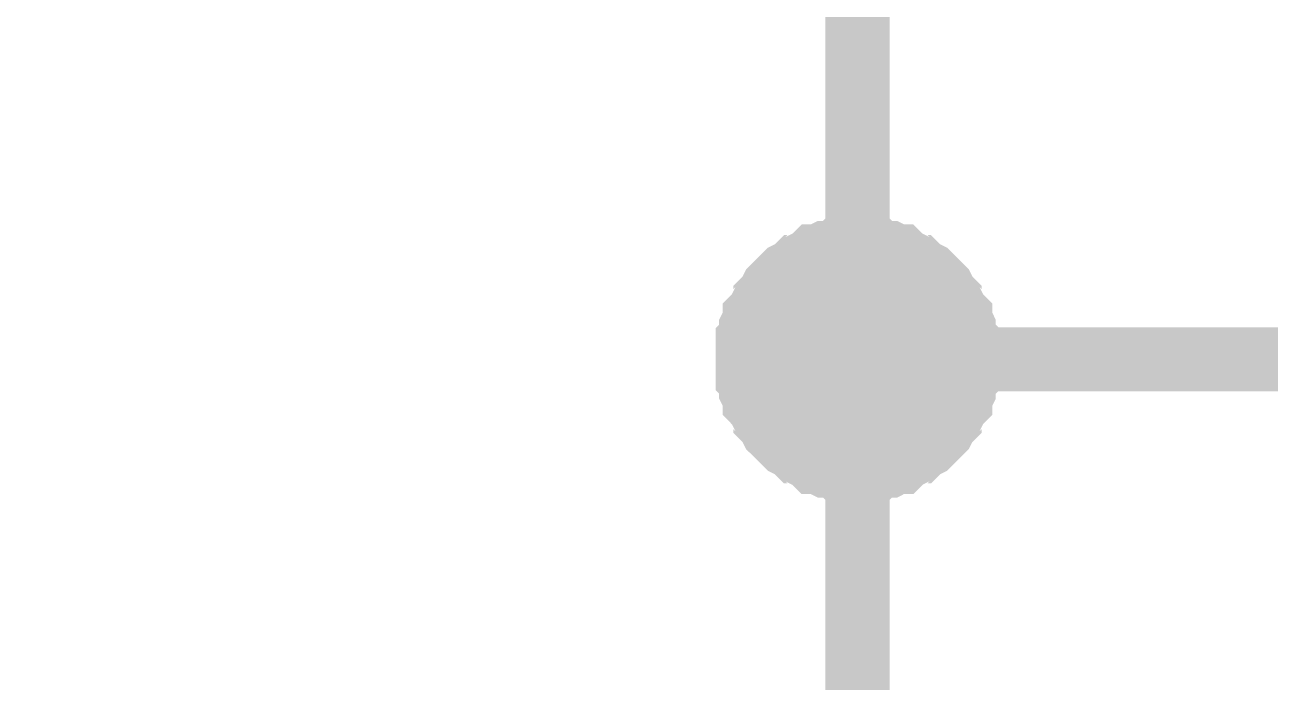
# Model space of a CAD drawing. Header units: millimetres. Extents: x -2024 to 917, y -725 to 13.
# Drawn here: x -1679.17 to -1673.36, y -380.68 to -377.61 of the extents above; entities that cross this region are included whole.
import ezdxf

# ---------------------------------------------------------------- set-up
doc = ezdxf.new("R2010")
doc.units = ezdxf.units.MM

msp = doc.modelspace()

# ---------------------------------------------------------------- linework, layer by layer
at = {"color": 7}
for points, const_width in [([(-1679.0237, -371.6702), (-1675.2831, -371.6702), (-1675.2831, -375.4125), (-1675.2831, -379.1714), (-1675.2831, -382.9137), (-1675.2831, -386.6726)], 0.2997), ([(-1675.7962, -379.1714), (-1675.7962, -379.1383), (-1675.7962, -379.1217), (-1675.7962, -379.0886), (-1675.7797, -379.072), (-1675.7797, -379.0389), (-1675.7797, -379.0224), (-1675.7631, -378.9892), (-1675.7631, -378.9727), (-1675.7466, -378.9561), (-1675.73, -378.923), (-1675.7135, -378.9065), (-1675.7135, -378.8899), (-1675.6969, -378.8733), (-1675.6804, -378.8402), (-1675.6638, -378.8237), (-1675.6472, -378.8071), (-1675.6307, -378.7905), (-1675.6141, -378.774), (-1675.581, -378.7574), (-1675.5645, -378.7409), (-1675.5479, -378.7409), (-1675.5314, -378.7243), (-1675.4983, -378.7077), (-1675.4817, -378.6912), (-1675.4652, -378.6912), (-1675.4321, -378.6746), (-1675.4155, -378.6746), (-1675.3824, -378.6746), (-1675.3659, -378.6581), (-1675.3328, -378.6581), (-1675.3162, -378.6581), (-1675.2831, -378.6581)], 0.2997), ([(-1675.7962, -379.1714), (-1675.7962, -379.1383), (-1675.7962, -379.1217), (-1675.7962, -379.0886), (-1675.7797, -379.072), (-1675.7797, -379.0389), (-1675.7797, -379.0224), (-1675.7631, -378.9892), (-1675.7631, -378.9727), (-1675.7466, -378.9561), (-1675.73, -378.923), (-1675.7135, -378.9065), (-1675.7135, -378.8899), (-1675.6969, -378.8733), (-1675.6804, -378.8402), (-1675.6638, -378.8237), (-1675.6472, -378.8071), (-1675.6307, -378.7905), (-1675.6141, -378.774), (-1675.581, -378.7574), (-1675.5645, -378.7409), (-1675.5479, -378.7409), (-1675.5314, -378.7243), (-1675.4983, -378.7077), (-1675.4817, -378.6912), (-1675.4652, -378.6912), (-1675.4321, -378.6746), (-1675.4155, -378.6746), (-1675.3824, -378.6746), (-1675.3659, -378.6581), (-1675.3328, -378.6581), (-1675.3162, -378.6581), (-1675.2831, -378.6581)], 0.2997), ([(-1675.7962, -379.1714), (-1675.7962, -379.1383), (-1675.7962, -379.1217), (-1675.7962, -379.0886), (-1675.7797, -379.072), (-1675.7797, -379.0389), (-1675.7797, -379.0224), (-1675.7631, -378.9892), (-1675.7631, -378.9727), (-1675.7466, -378.9561), (-1675.73, -378.923), (-1675.7135, -378.9065), (-1675.7135, -378.8899), (-1675.6969, -378.8733), (-1675.6804, -378.8402), (-1675.6638, -378.8237), (-1675.6472, -378.8071), (-1675.6307, -378.7905), (-1675.6141, -378.774), (-1675.581, -378.7574), (-1675.5645, -378.7409), (-1675.5479, -378.7409), (-1675.5314, -378.7243), (-1675.4983, -378.7077), (-1675.4817, -378.6912), (-1675.4652, -378.6912), (-1675.4321, -378.6746), (-1675.4155, -378.6746), (-1675.3824, -378.6746), (-1675.3659, -378.6581), (-1675.3328, -378.6581), (-1675.3162, -378.6581), (-1675.2831, -378.6581)], 0.2997), ([(-1675.7962, -379.1714), (-1675.7962, -379.1383), (-1675.7962, -379.1217), (-1675.7962, -379.0886), (-1675.7797, -379.072), (-1675.7797, -379.0389), (-1675.7797, -379.0224), (-1675.7631, -378.9892), (-1675.7631, -378.9727), (-1675.7466, -378.9561), (-1675.73, -378.923), (-1675.7135, -378.9065), (-1675.7135, -378.8899), (-1675.6969, -378.8733), (-1675.6804, -378.8402), (-1675.6638, -378.8237), (-1675.6472, -378.8071), (-1675.6307, -378.7905), (-1675.6141, -378.774), (-1675.581, -378.7574), (-1675.5645, -378.7409), (-1675.5479, -378.7409), (-1675.5314, -378.7243), (-1675.4983, -378.7077), (-1675.4817, -378.6912), (-1675.4652, -378.6912), (-1675.4321, -378.6746), (-1675.4155, -378.6746), (-1675.3824, -378.6746), (-1675.3659, -378.6581), (-1675.3328, -378.6581), (-1675.3162, -378.6581), (-1675.2831, -378.6581)], 0.2997), ([(-1675.7962, -379.1714), (-1675.7962, -379.1383), (-1675.7962, -379.1217), (-1675.7962, -379.0886), (-1675.7797, -379.072), (-1675.7797, -379.0389), (-1675.7797, -379.0224), (-1675.7631, -378.9892), (-1675.7631, -378.9727), (-1675.7466, -378.9561), (-1675.73, -378.923), (-1675.7135, -378.9065), (-1675.7135, -378.8899), (-1675.6969, -378.8733), (-1675.6804, -378.8402), (-1675.6638, -378.8237), (-1675.6472, -378.8071), (-1675.6307, -378.7905), (-1675.6141, -378.774), (-1675.581, -378.7574), (-1675.5645, -378.7409), (-1675.5479, -378.7409), (-1675.5314, -378.7243), (-1675.4983, -378.7077), (-1675.4817, -378.6912), (-1675.4652, -378.6912), (-1675.4321, -378.6746), (-1675.4155, -378.6746), (-1675.3824, -378.6746), (-1675.3659, -378.6581), (-1675.3328, -378.6581), (-1675.3162, -378.6581), (-1675.2831, -378.6581)], 0.2997), ([(-1675.2831, -378.6581), (-1675.2831, -378.6581)], 0.2997), ([(-1675.2831, -378.6581), (-1675.25, -378.6581), (-1675.2335, -378.6581), (-1675.2004, -378.6581), (-1675.1838, -378.6746), (-1675.1507, -378.6746), (-1675.1342, -378.6746), (-1675.1011, -378.6912), (-1675.0845, -378.6912), (-1675.068, -378.7077), (-1675.0349, -378.7243), (-1675.0183, -378.7409), (-1675.0018, -378.7409), (-1674.9852, -378.7574), (-1674.9521, -378.774), (-1674.9356, -378.7905), (-1674.919, -378.8071), (-1674.9025, -378.8237), (-1674.8859, -378.8402), (-1674.8693, -378.8733), (-1674.8528, -378.8899), (-1674.8528, -378.9065), (-1674.8362, -378.923), (-1674.8197, -378.9561), (-1674.8031, -378.9727), (-1674.8031, -378.9892), (-1674.7866, -379.0224), (-1674.7866, -379.0389), (-1674.7866, -379.072), (-1674.77, -379.0886), (-1674.77, -379.1217), (-1674.77, -379.1383), (-1674.77, -379.1714)], 0.2997), ([(-1675.2831, -378.6581), (-1675.2831, -378.6581)], 0.2997), ([(-1675.2831, -378.6581), (-1675.25, -378.6581), (-1675.2335, -378.6581), (-1675.2004, -378.6581), (-1675.1838, -378.6746), (-1675.1507, -378.6746), (-1675.1342, -378.6746), (-1675.1011, -378.6912), (-1675.0845, -378.6912), (-1675.068, -378.7077), (-1675.0349, -378.7243), (-1675.0183, -378.7409), (-1675.0018, -378.7409), (-1674.9852, -378.7574), (-1674.9521, -378.774), (-1674.9356, -378.7905), (-1674.919, -378.8071), (-1674.9025, -378.8237), (-1674.8859, -378.8402), (-1674.8693, -378.8733), (-1674.8528, -378.8899), (-1674.8528, -378.9065), (-1674.8362, -378.923), (-1674.8197, -378.9561), (-1674.8031, -378.9727), (-1674.8031, -378.9892), (-1674.7866, -379.0224), (-1674.7866, -379.0389), (-1674.7866, -379.072), (-1674.77, -379.0886), (-1674.77, -379.1217), (-1674.77, -379.1383), (-1674.77, -379.1714)], 0.2997), ([(-1675.2831, -378.6581), (-1675.2831, -378.6581)], 0.2997), ([(-1675.2831, -378.6581), (-1675.25, -378.6581), (-1675.2335, -378.6581), (-1675.2004, -378.6581), (-1675.1838, -378.6746), (-1675.1507, -378.6746), (-1675.1342, -378.6746), (-1675.1011, -378.6912), (-1675.0845, -378.6912), (-1675.068, -378.7077), (-1675.0349, -378.7243), (-1675.0183, -378.7409), (-1675.0018, -378.7409), (-1674.9852, -378.7574), (-1674.9521, -378.774), (-1674.9356, -378.7905), (-1674.919, -378.8071), (-1674.9025, -378.8237), (-1674.8859, -378.8402), (-1674.8693, -378.8733), (-1674.8528, -378.8899), (-1674.8528, -378.9065), (-1674.8362, -378.923), (-1674.8197, -378.9561), (-1674.8031, -378.9727), (-1674.8031, -378.9892), (-1674.7866, -379.0224), (-1674.7866, -379.0389), (-1674.7866, -379.072), (-1674.77, -379.0886), (-1674.77, -379.1217), (-1674.77, -379.1383), (-1674.77, -379.1714)], 0.2997), ([(-1675.2831, -378.6581), (-1675.2831, -378.6581)], 0.2997), ([(-1675.2831, -378.6581), (-1675.25, -378.6581), (-1675.2335, -378.6581), (-1675.2004, -378.6581), (-1675.1838, -378.6746), (-1675.1507, -378.6746), (-1675.1342, -378.6746), (-1675.1011, -378.6912), (-1675.0845, -378.6912), (-1675.068, -378.7077), (-1675.0349, -378.7243), (-1675.0183, -378.7409), (-1675.0018, -378.7409), (-1674.9852, -378.7574), (-1674.9521, -378.774), (-1674.9356, -378.7905), (-1674.919, -378.8071), (-1674.9025, -378.8237), (-1674.8859, -378.8402), (-1674.8693, -378.8733), (-1674.8528, -378.8899), (-1674.8528, -378.9065), (-1674.8362, -378.923), (-1674.8197, -378.9561), (-1674.8031, -378.9727), (-1674.8031, -378.9892), (-1674.7866, -379.0224), (-1674.7866, -379.0389), (-1674.7866, -379.072), (-1674.77, -379.0886), (-1674.77, -379.1217), (-1674.77, -379.1383), (-1674.77, -379.1714)], 0.2997), ([(-1675.2831, -378.6581), (-1675.2831, -378.6581)], 0.2997), ([(-1675.2831, -378.6581), (-1675.25, -378.6581), (-1675.2335, -378.6581), (-1675.2004, -378.6581), (-1675.1838, -378.6746), (-1675.1507, -378.6746), (-1675.1342, -378.6746), (-1675.1011, -378.6912), (-1675.0845, -378.6912), (-1675.068, -378.7077), (-1675.0349, -378.7243), (-1675.0183, -378.7409), (-1675.0018, -378.7409), (-1674.9852, -378.7574), (-1674.9521, -378.774), (-1674.9356, -378.7905), (-1674.919, -378.8071), (-1674.9025, -378.8237), (-1674.8859, -378.8402), (-1674.8693, -378.8733), (-1674.8528, -378.8899), (-1674.8528, -378.9065), (-1674.8362, -378.923), (-1674.8197, -378.9561), (-1674.8031, -378.9727), (-1674.8031, -378.9892), (-1674.7866, -379.0224), (-1674.7866, -379.0389), (-1674.7866, -379.072), (-1674.77, -379.0886), (-1674.77, -379.1217), (-1674.77, -379.1383), (-1674.77, -379.1714)], 0.2997), ([(-1675.7962, -379.1714), (-1675.7962, -379.1383), (-1675.7962, -379.1217), (-1675.7962, -379.0886), (-1675.7797, -379.072), (-1675.7797, -379.0389), (-1675.7797, -379.0224), (-1675.7631, -378.9892), (-1675.7631, -378.9727), (-1675.7466, -378.9561), (-1675.73, -378.923), (-1675.7135, -378.9065), (-1675.7135, -378.8899), (-1675.6969, -378.8733), (-1675.6804, -378.8402), (-1675.6638, -378.8237), (-1675.6472, -378.8071), (-1675.6307, -378.7905), (-1675.6141, -378.774), (-1675.581, -378.7574), (-1675.5645, -378.7409), (-1675.5479, -378.7409), (-1675.5314, -378.7243), (-1675.4983, -378.7077), (-1675.4817, -378.6912), (-1675.4652, -378.6912), (-1675.4321, -378.6746), (-1675.4155, -378.6746), (-1675.3824, -378.6746), (-1675.3659, -378.6581), (-1675.3328, -378.6581), (-1675.3162, -378.6581), (-1675.2831, -378.6581)], 0.0991), ([(-1675.7962, -379.1714), (-1675.7962, -379.1383), (-1675.7962, -379.1217), (-1675.7962, -379.0886), (-1675.7797, -379.072), (-1675.7797, -379.0389), (-1675.7797, -379.0224), (-1675.7631, -378.9892), (-1675.7631, -378.9727), (-1675.7466, -378.9561), (-1675.73, -378.923), (-1675.7135, -378.9065), (-1675.7135, -378.8899), (-1675.6969, -378.8733), (-1675.6804, -378.8402), (-1675.6638, -378.8237), (-1675.6472, -378.8071), (-1675.6307, -378.7905), (-1675.6141, -378.774), (-1675.581, -378.7574), (-1675.5645, -378.7409), (-1675.5479, -378.7409), (-1675.5314, -378.7243), (-1675.4983, -378.7077), (-1675.4817, -378.6912), (-1675.4652, -378.6912), (-1675.4321, -378.6746), (-1675.4155, -378.6746), (-1675.3824, -378.6746), (-1675.3659, -378.6581), (-1675.3328, -378.6581), (-1675.3162, -378.6581), (-1675.2831, -378.6581)], 0.0991), ([(-1675.7962, -379.1714), (-1675.7962, -379.1383), (-1675.7962, -379.1217), (-1675.7962, -379.0886), (-1675.7797, -379.072), (-1675.7797, -379.0389), (-1675.7797, -379.0224), (-1675.7631, -378.9892), (-1675.7631, -378.9727), (-1675.7466, -378.9561), (-1675.73, -378.923), (-1675.7135, -378.9065), (-1675.7135, -378.8899), (-1675.6969, -378.8733), (-1675.6804, -378.8402), (-1675.6638, -378.8237), (-1675.6472, -378.8071), (-1675.6307, -378.7905), (-1675.6141, -378.774), (-1675.581, -378.7574), (-1675.5645, -378.7409), (-1675.5479, -378.7409), (-1675.5314, -378.7243), (-1675.4983, -378.7077), (-1675.4817, -378.6912), (-1675.4652, -378.6912), (-1675.4321, -378.6746), (-1675.4155, -378.6746), (-1675.3824, -378.6746), (-1675.3659, -378.6581), (-1675.3328, -378.6581), (-1675.3162, -378.6581), (-1675.2831, -378.6581)], 0.0991), ([(-1675.7962, -379.1714), (-1675.7962, -379.1383), (-1675.7962, -379.1217), (-1675.7962, -379.0886), (-1675.7797, -379.072), (-1675.7797, -379.0389), (-1675.7797, -379.0224), (-1675.7631, -378.9892), (-1675.7631, -378.9727), (-1675.7466, -378.9561), (-1675.73, -378.923), (-1675.7135, -378.9065), (-1675.7135, -378.8899), (-1675.6969, -378.8733), (-1675.6804, -378.8402), (-1675.6638, -378.8237), (-1675.6472, -378.8071), (-1675.6307, -378.7905), (-1675.6141, -378.774), (-1675.581, -378.7574), (-1675.5645, -378.7409), (-1675.5479, -378.7409), (-1675.5314, -378.7243), (-1675.4983, -378.7077), (-1675.4817, -378.6912), (-1675.4652, -378.6912), (-1675.4321, -378.6746), (-1675.4155, -378.6746), (-1675.3824, -378.6746), (-1675.3659, -378.6581), (-1675.3328, -378.6581), (-1675.3162, -378.6581), (-1675.2831, -378.6581)], 0.0991), ([(-1675.7962, -379.1714), (-1675.7962, -379.1383), (-1675.7962, -379.1217), (-1675.7962, -379.0886), (-1675.7797, -379.072), (-1675.7797, -379.0389), (-1675.7797, -379.0224), (-1675.7631, -378.9892), (-1675.7631, -378.9727), (-1675.7466, -378.9561), (-1675.73, -378.923), (-1675.7135, -378.9065), (-1675.7135, -378.8899), (-1675.6969, -378.8733), (-1675.6804, -378.8402), (-1675.6638, -378.8237), (-1675.6472, -378.8071), (-1675.6307, -378.7905), (-1675.6141, -378.774), (-1675.581, -378.7574), (-1675.5645, -378.7409), (-1675.5479, -378.7409), (-1675.5314, -378.7243), (-1675.4983, -378.7077), (-1675.4817, -378.6912), (-1675.4652, -378.6912), (-1675.4321, -378.6746), (-1675.4155, -378.6746), (-1675.3824, -378.6746), (-1675.3659, -378.6581), (-1675.3328, -378.6581), (-1675.3162, -378.6581), (-1675.2831, -378.6581)], 0.0991), ([(-1675.2831, -378.6581), (-1675.2831, -378.6581)], 0.0991), ([(-1675.2831, -378.6581), (-1675.25, -378.6581), (-1675.2335, -378.6581), (-1675.2004, -378.6581), (-1675.1838, -378.6746), (-1675.1507, -378.6746), (-1675.1342, -378.6746), (-1675.1011, -378.6912), (-1675.0845, -378.6912), (-1675.068, -378.7077), (-1675.0349, -378.7243), (-1675.0183, -378.7409), (-1675.0018, -378.7409), (-1674.9852, -378.7574), (-1674.9521, -378.774), (-1674.9356, -378.7905), (-1674.919, -378.8071), (-1674.9025, -378.8237), (-1674.8859, -378.8402), (-1674.8693, -378.8733), (-1674.8528, -378.8899), (-1674.8528, -378.9065), (-1674.8362, -378.923), (-1674.8197, -378.9561), (-1674.8031, -378.9727), (-1674.8031, -378.9892), (-1674.7866, -379.0224), (-1674.7866, -379.0389), (-1674.7866, -379.072), (-1674.77, -379.0886), (-1674.77, -379.1217), (-1674.77, -379.1383), (-1674.77, -379.1714)], 0.0991), ([(-1675.2831, -378.6581), (-1675.2831, -378.6581)], 0.0991), ([(-1675.2831, -378.6581), (-1675.25, -378.6581), (-1675.2335, -378.6581), (-1675.2004, -378.6581), (-1675.1838, -378.6746), (-1675.1507, -378.6746), (-1675.1342, -378.6746), (-1675.1011, -378.6912), (-1675.0845, -378.6912), (-1675.068, -378.7077), (-1675.0349, -378.7243), (-1675.0183, -378.7409), (-1675.0018, -378.7409), (-1674.9852, -378.7574), (-1674.9521, -378.774), (-1674.9356, -378.7905), (-1674.919, -378.8071), (-1674.9025, -378.8237), (-1674.8859, -378.8402), (-1674.8693, -378.8733), (-1674.8528, -378.8899), (-1674.8528, -378.9065), (-1674.8362, -378.923), (-1674.8197, -378.9561), (-1674.8031, -378.9727), (-1674.8031, -378.9892), (-1674.7866, -379.0224), (-1674.7866, -379.0389), (-1674.7866, -379.072), (-1674.77, -379.0886), (-1674.77, -379.1217), (-1674.77, -379.1383), (-1674.77, -379.1714)], 0.0991), ([(-1675.2831, -378.6581), (-1675.2831, -378.6581)], 0.0991), ([(-1675.2831, -378.6581), (-1675.25, -378.6581), (-1675.2335, -378.6581), (-1675.2004, -378.6581), (-1675.1838, -378.6746), (-1675.1507, -378.6746), (-1675.1342, -378.6746), (-1675.1011, -378.6912), (-1675.0845, -378.6912), (-1675.068, -378.7077), (-1675.0349, -378.7243), (-1675.0183, -378.7409), (-1675.0018, -378.7409), (-1674.9852, -378.7574), (-1674.9521, -378.774), (-1674.9356, -378.7905), (-1674.919, -378.8071), (-1674.9025, -378.8237), (-1674.8859, -378.8402), (-1674.8693, -378.8733), (-1674.8528, -378.8899), (-1674.8528, -378.9065), (-1674.8362, -378.923), (-1674.8197, -378.9561), (-1674.8031, -378.9727), (-1674.8031, -378.9892), (-1674.7866, -379.0224), (-1674.7866, -379.0389), (-1674.7866, -379.072), (-1674.77, -379.0886), (-1674.77, -379.1217), (-1674.77, -379.1383), (-1674.77, -379.1714)], 0.0991), ([(-1675.2831, -378.6581), (-1675.2831, -378.6581)], 0.0991), ([(-1675.2831, -378.6581), (-1675.25, -378.6581), (-1675.2335, -378.6581), (-1675.2004, -378.6581), (-1675.1838, -378.6746), (-1675.1507, -378.6746), (-1675.1342, -378.6746), (-1675.1011, -378.6912), (-1675.0845, -378.6912), (-1675.068, -378.7077), (-1675.0349, -378.7243), (-1675.0183, -378.7409), (-1675.0018, -378.7409), (-1674.9852, -378.7574), (-1674.9521, -378.774), (-1674.9356, -378.7905), (-1674.919, -378.8071), (-1674.9025, -378.8237), (-1674.8859, -378.8402), (-1674.8693, -378.8733), (-1674.8528, -378.8899), (-1674.8528, -378.9065), (-1674.8362, -378.923), (-1674.8197, -378.9561), (-1674.8031, -378.9727), (-1674.8031, -378.9892), (-1674.7866, -379.0224), (-1674.7866, -379.0389), (-1674.7866, -379.072), (-1674.77, -379.0886), (-1674.77, -379.1217), (-1674.77, -379.1383), (-1674.77, -379.1714)], 0.0991), ([(-1675.2831, -378.6581), (-1675.2831, -378.6581)], 0.0991), ([(-1675.2831, -378.6581), (-1675.25, -378.6581), (-1675.2335, -378.6581), (-1675.2004, -378.6581), (-1675.1838, -378.6746), (-1675.1507, -378.6746), (-1675.1342, -378.6746), (-1675.1011, -378.6912), (-1675.0845, -378.6912), (-1675.068, -378.7077), (-1675.0349, -378.7243), (-1675.0183, -378.7409), (-1675.0018, -378.7409), (-1674.9852, -378.7574), (-1674.9521, -378.774), (-1674.9356, -378.7905), (-1674.919, -378.8071), (-1674.9025, -378.8237), (-1674.8859, -378.8402), (-1674.8693, -378.8733), (-1674.8528, -378.8899), (-1674.8528, -378.9065), (-1674.8362, -378.923), (-1674.8197, -378.9561), (-1674.8031, -378.9727), (-1674.8031, -378.9892), (-1674.7866, -379.0224), (-1674.7866, -379.0389), (-1674.7866, -379.072), (-1674.77, -379.0886), (-1674.77, -379.1217), (-1674.77, -379.1383), (-1674.77, -379.1714)], 0.0991), ([(-1675.2831, -379.6847), (-1675.3162, -379.6847), (-1675.3328, -379.6847), (-1675.3659, -379.6847), (-1675.3824, -379.6682), (-1675.4155, -379.6682), (-1675.4321, -379.6682), (-1675.4652, -379.6516), (-1675.4817, -379.6516), (-1675.4983, -379.635), (-1675.5314, -379.6185), (-1675.5479, -379.6019), (-1675.5645, -379.6019), (-1675.581, -379.5854), (-1675.6141, -379.5688), (-1675.6307, -379.5522), (-1675.6472, -379.5357), (-1675.6638, -379.5191), (-1675.6804, -379.5026), (-1675.6969, -379.4695), (-1675.7135, -379.4529), (-1675.7135, -379.4363), (-1675.73, -379.4198), (-1675.7466, -379.3867), (-1675.7631, -379.3701), (-1675.7631, -379.3535), (-1675.7797, -379.3204), (-1675.7797, -379.3039), (-1675.7797, -379.2707), (-1675.7962, -379.2542), (-1675.7962, -379.2211), (-1675.7962, -379.2045), (-1675.7962, -379.1714)], 0.2997), ([(-1675.7962, -379.1714), (-1675.7962, -379.1714)], 0.2997), ([(-1675.2831, -379.6847), (-1675.3162, -379.6847), (-1675.3328, -379.6847), (-1675.3659, -379.6847), (-1675.3824, -379.6682), (-1675.4155, -379.6682), (-1675.4321, -379.6682), (-1675.4652, -379.6516), (-1675.4817, -379.6516), (-1675.4983, -379.635), (-1675.5314, -379.6185), (-1675.5479, -379.6019), (-1675.5645, -379.6019), (-1675.581, -379.5854), (-1675.6141, -379.5688), (-1675.6307, -379.5522), (-1675.6472, -379.5357), (-1675.6638, -379.5191), (-1675.6804, -379.5026), (-1675.6969, -379.4695), (-1675.7135, -379.4529), (-1675.7135, -379.4363), (-1675.73, -379.4198), (-1675.7466, -379.3867), (-1675.7631, -379.3701), (-1675.7631, -379.3535), (-1675.7797, -379.3204), (-1675.7797, -379.3039), (-1675.7797, -379.2707), (-1675.7962, -379.2542), (-1675.7962, -379.2211), (-1675.7962, -379.2045), (-1675.7962, -379.1714)], 0.2997), ([(-1675.7962, -379.1714), (-1675.7962, -379.1714)], 0.2997), ([(-1675.2831, -379.6847), (-1675.3162, -379.6847), (-1675.3328, -379.6847), (-1675.3659, -379.6847), (-1675.3824, -379.6682), (-1675.4155, -379.6682), (-1675.4321, -379.6682), (-1675.4652, -379.6516), (-1675.4817, -379.6516), (-1675.4983, -379.635), (-1675.5314, -379.6185), (-1675.5479, -379.6019), (-1675.5645, -379.6019), (-1675.581, -379.5854), (-1675.6141, -379.5688), (-1675.6307, -379.5522), (-1675.6472, -379.5357), (-1675.6638, -379.5191), (-1675.6804, -379.5026), (-1675.6969, -379.4695), (-1675.7135, -379.4529), (-1675.7135, -379.4363), (-1675.73, -379.4198), (-1675.7466, -379.3867), (-1675.7631, -379.3701), (-1675.7631, -379.3535), (-1675.7797, -379.3204), (-1675.7797, -379.3039), (-1675.7797, -379.2707), (-1675.7962, -379.2542), (-1675.7962, -379.2211), (-1675.7962, -379.2045), (-1675.7962, -379.1714)], 0.2997), ([(-1675.7962, -379.1714), (-1675.7962, -379.1714)], 0.2997), ([(-1675.2831, -379.6847), (-1675.3162, -379.6847), (-1675.3328, -379.6847), (-1675.3659, -379.6847), (-1675.3824, -379.6682), (-1675.4155, -379.6682), (-1675.4321, -379.6682), (-1675.4652, -379.6516), (-1675.4817, -379.6516), (-1675.4983, -379.635), (-1675.5314, -379.6185), (-1675.5479, -379.6019), (-1675.5645, -379.6019), (-1675.581, -379.5854), (-1675.6141, -379.5688), (-1675.6307, -379.5522), (-1675.6472, -379.5357), (-1675.6638, -379.5191), (-1675.6804, -379.5026), (-1675.6969, -379.4695), (-1675.7135, -379.4529), (-1675.7135, -379.4363), (-1675.73, -379.4198), (-1675.7466, -379.3867), (-1675.7631, -379.3701), (-1675.7631, -379.3535), (-1675.7797, -379.3204), (-1675.7797, -379.3039), (-1675.7797, -379.2707), (-1675.7962, -379.2542), (-1675.7962, -379.2211), (-1675.7962, -379.2045), (-1675.7962, -379.1714)], 0.2997), ([(-1675.7962, -379.1714), (-1675.7962, -379.1714)], 0.2997), ([(-1675.2831, -379.6847), (-1675.3162, -379.6847), (-1675.3328, -379.6847), (-1675.3659, -379.6847), (-1675.3824, -379.6682), (-1675.4155, -379.6682), (-1675.4321, -379.6682), (-1675.4652, -379.6516), (-1675.4817, -379.6516), (-1675.4983, -379.635), (-1675.5314, -379.6185), (-1675.5479, -379.6019), (-1675.5645, -379.6019), (-1675.581, -379.5854), (-1675.6141, -379.5688), (-1675.6307, -379.5522), (-1675.6472, -379.5357), (-1675.6638, -379.5191), (-1675.6804, -379.5026), (-1675.6969, -379.4695), (-1675.7135, -379.4529), (-1675.7135, -379.4363), (-1675.73, -379.4198), (-1675.7466, -379.3867), (-1675.7631, -379.3701), (-1675.7631, -379.3535), (-1675.7797, -379.3204), (-1675.7797, -379.3039), (-1675.7797, -379.2707), (-1675.7962, -379.2542), (-1675.7962, -379.2211), (-1675.7962, -379.2045), (-1675.7962, -379.1714)], 0.2997), ([(-1675.7962, -379.1714), (-1675.7962, -379.1714)], 0.2997), ([(-1674.77, -379.1714), (-1674.77, -379.2045), (-1674.77, -379.2211), (-1674.77, -379.2542), (-1674.7866, -379.2707), (-1674.7866, -379.3039), (-1674.7866, -379.3204), (-1674.8031, -379.3535), (-1674.8031, -379.3701), (-1674.8197, -379.3867), (-1674.8362, -379.4198), (-1674.8528, -379.4363), (-1674.8528, -379.4529), (-1674.8693, -379.4695), (-1674.8859, -379.5026), (-1674.9025, -379.5191), (-1674.919, -379.5357), (-1674.9356, -379.5522), (-1674.9521, -379.5688), (-1674.9852, -379.5854), (-1675.0018, -379.6019), (-1675.0183, -379.6019), (-1675.0349, -379.6185), (-1675.068, -379.635), (-1675.0845, -379.6516), (-1675.1011, -379.6516), (-1675.1342, -379.6682), (-1675.1507, -379.6682), (-1675.1838, -379.6682), (-1675.2004, -379.6847), (-1675.2335, -379.6847), (-1675.25, -379.6847), (-1675.2831, -379.6847)], 0.2997), ([(-1672.7839, -379.1714), (-1675.2831, -379.1714)], 0.2997), ([(-1674.77, -379.1714), (-1674.77, -379.2045), (-1674.77, -379.2211), (-1674.77, -379.2542), (-1674.7866, -379.2707), (-1674.7866, -379.3039), (-1674.7866, -379.3204), (-1674.8031, -379.3535), (-1674.8031, -379.3701), (-1674.8197, -379.3867), (-1674.8362, -379.4198), (-1674.8528, -379.4363), (-1674.8528, -379.4529), (-1674.8693, -379.4695), (-1674.8859, -379.5026), (-1674.9025, -379.5191), (-1674.919, -379.5357), (-1674.9356, -379.5522), (-1674.9521, -379.5688), (-1674.9852, -379.5854), (-1675.0018, -379.6019), (-1675.0183, -379.6019), (-1675.0349, -379.6185), (-1675.068, -379.635), (-1675.0845, -379.6516), (-1675.1011, -379.6516), (-1675.1342, -379.6682), (-1675.1507, -379.6682), (-1675.1838, -379.6682), (-1675.2004, -379.6847), (-1675.2335, -379.6847), (-1675.25, -379.6847), (-1675.2831, -379.6847)], 0.2997), ([(-1674.77, -379.1714), (-1674.77, -379.2045), (-1674.77, -379.2211), (-1674.77, -379.2542), (-1674.7866, -379.2707), (-1674.7866, -379.3039), (-1674.7866, -379.3204), (-1674.8031, -379.3535), (-1674.8031, -379.3701), (-1674.8197, -379.3867), (-1674.8362, -379.4198), (-1674.8528, -379.4363), (-1674.8528, -379.4529), (-1674.8693, -379.4695), (-1674.8859, -379.5026), (-1674.9025, -379.5191), (-1674.919, -379.5357), (-1674.9356, -379.5522), (-1674.9521, -379.5688), (-1674.9852, -379.5854), (-1675.0018, -379.6019), (-1675.0183, -379.6019), (-1675.0349, -379.6185), (-1675.068, -379.635), (-1675.0845, -379.6516), (-1675.1011, -379.6516), (-1675.1342, -379.6682), (-1675.1507, -379.6682), (-1675.1838, -379.6682), (-1675.2004, -379.6847), (-1675.2335, -379.6847), (-1675.25, -379.6847), (-1675.2831, -379.6847)], 0.2997), ([(-1674.77, -379.1714), (-1674.77, -379.2045), (-1674.77, -379.2211), (-1674.77, -379.2542), (-1674.7866, -379.2707), (-1674.7866, -379.3039), (-1674.7866, -379.3204), (-1674.8031, -379.3535), (-1674.8031, -379.3701), (-1674.8197, -379.3867), (-1674.8362, -379.4198), (-1674.8528, -379.4363), (-1674.8528, -379.4529), (-1674.8693, -379.4695), (-1674.8859, -379.5026), (-1674.9025, -379.5191), (-1674.919, -379.5357), (-1674.9356, -379.5522), (-1674.9521, -379.5688), (-1674.9852, -379.5854), (-1675.0018, -379.6019), (-1675.0183, -379.6019), (-1675.0349, -379.6185), (-1675.068, -379.635), (-1675.0845, -379.6516), (-1675.1011, -379.6516), (-1675.1342, -379.6682), (-1675.1507, -379.6682), (-1675.1838, -379.6682), (-1675.2004, -379.6847), (-1675.2335, -379.6847), (-1675.25, -379.6847), (-1675.2831, -379.6847)], 0.2997), ([(-1674.77, -379.1714), (-1674.77, -379.2045), (-1674.77, -379.2211), (-1674.77, -379.2542), (-1674.7866, -379.2707), (-1674.7866, -379.3039), (-1674.7866, -379.3204), (-1674.8031, -379.3535), (-1674.8031, -379.3701), (-1674.8197, -379.3867), (-1674.8362, -379.4198), (-1674.8528, -379.4363), (-1674.8528, -379.4529), (-1674.8693, -379.4695), (-1674.8859, -379.5026), (-1674.9025, -379.5191), (-1674.919, -379.5357), (-1674.9356, -379.5522), (-1674.9521, -379.5688), (-1674.9852, -379.5854), (-1675.0018, -379.6019), (-1675.0183, -379.6019), (-1675.0349, -379.6185), (-1675.068, -379.635), (-1675.0845, -379.6516), (-1675.1011, -379.6516), (-1675.1342, -379.6682), (-1675.1507, -379.6682), (-1675.1838, -379.6682), (-1675.2004, -379.6847), (-1675.2335, -379.6847), (-1675.25, -379.6847), (-1675.2831, -379.6847)], 0.2997), ([(-1674.77, -379.1714), (-1674.77, -379.1714), (-1674.77, -379.1714), (-1674.77, -379.1714), (-1674.77, -379.1714), (-1674.77, -379.1714), (-1674.77, -379.1714), (-1674.77, -379.1714), (-1674.77, -379.1714), (-1674.77, -379.1714), (-1674.77, -379.1714), (-1674.77, -379.1714), (-1674.77, -379.1714), (-1674.77, -379.1714), (-1674.77, -379.1714), (-1674.77, -379.1714), (-1674.77, -379.1714), (-1674.77, -379.1714), (-1674.77, -379.1714), (-1674.77, -379.1714), (-1674.77, -379.1714), (-1674.77, -379.1714), (-1674.77, -379.1714), (-1674.77, -379.1714), (-1674.77, -379.1714), (-1674.77, -379.1714), (-1674.77, -379.1714), (-1674.77, -379.1714), (-1674.77, -379.1714), (-1674.77, -379.1714), (-1674.77, -379.1714), (-1674.77, -379.1714), (-1674.77, -379.1714)], 0.2997), ([(-1674.77, -379.1714), (-1674.77, -379.1714)], 0.2997), ([(-1674.77, -379.1714), (-1674.77, -379.1714), (-1674.77, -379.1714), (-1674.77, -379.1714), (-1674.77, -379.1714), (-1674.77, -379.1714), (-1674.77, -379.1714), (-1674.77, -379.1714), (-1674.77, -379.1714), (-1674.77, -379.1714), (-1674.77, -379.1714), (-1674.77, -379.1714), (-1674.77, -379.1714), (-1674.77, -379.1714), (-1674.77, -379.1714), (-1674.77, -379.1714), (-1674.77, -379.1714), (-1674.77, -379.1714), (-1674.77, -379.1714), (-1674.77, -379.1714), (-1674.77, -379.1714), (-1674.77, -379.1714), (-1674.77, -379.1714), (-1674.77, -379.1714), (-1674.77, -379.1714), (-1674.77, -379.1714), (-1674.77, -379.1714), (-1674.77, -379.1714), (-1674.77, -379.1714), (-1674.77, -379.1714), (-1674.77, -379.1714), (-1674.77, -379.1714), (-1674.77, -379.1714)], 0.2997), ([(-1674.77, -379.1714), (-1674.77, -379.1714)], 0.2997), ([(-1674.77, -379.1714), (-1674.77, -379.1714), (-1674.77, -379.1714), (-1674.77, -379.1714), (-1674.77, -379.1714), (-1674.77, -379.1714), (-1674.77, -379.1714), (-1674.77, -379.1714), (-1674.77, -379.1714), (-1674.77, -379.1714), (-1674.77, -379.1714), (-1674.77, -379.1714), (-1674.77, -379.1714), (-1674.77, -379.1714), (-1674.77, -379.1714), (-1674.77, -379.1714), (-1674.77, -379.1714), (-1674.77, -379.1714), (-1674.77, -379.1714), (-1674.77, -379.1714), (-1674.77, -379.1714), (-1674.77, -379.1714), (-1674.77, -379.1714), (-1674.77, -379.1714), (-1674.77, -379.1714), (-1674.77, -379.1714), (-1674.77, -379.1714), (-1674.77, -379.1714), (-1674.77, -379.1714), (-1674.77, -379.1714), (-1674.77, -379.1714), (-1674.77, -379.1714), (-1674.77, -379.1714)], 0.2997), ([(-1674.77, -379.1714), (-1674.77, -379.1714)], 0.2997), ([(-1674.77, -379.1714), (-1674.77, -379.1714), (-1674.77, -379.1714), (-1674.77, -379.1714), (-1674.77, -379.1714), (-1674.77, -379.1714), (-1674.77, -379.1714), (-1674.77, -379.1714), (-1674.77, -379.1714), (-1674.77, -379.1714), (-1674.77, -379.1714), (-1674.77, -379.1714), (-1674.77, -379.1714), (-1674.77, -379.1714), (-1674.77, -379.1714), (-1674.77, -379.1714), (-1674.77, -379.1714), (-1674.77, -379.1714), (-1674.77, -379.1714), (-1674.77, -379.1714), (-1674.77, -379.1714), (-1674.77, -379.1714), (-1674.77, -379.1714), (-1674.77, -379.1714), (-1674.77, -379.1714), (-1674.77, -379.1714), (-1674.77, -379.1714), (-1674.77, -379.1714), (-1674.77, -379.1714), (-1674.77, -379.1714), (-1674.77, -379.1714), (-1674.77, -379.1714), (-1674.77, -379.1714)], 0.2997), ([(-1674.77, -379.1714), (-1674.77, -379.1714)], 0.2997), ([(-1674.77, -379.1714), (-1674.77, -379.1714), (-1674.77, -379.1714), (-1674.77, -379.1714), (-1674.77, -379.1714), (-1674.77, -379.1714), (-1674.77, -379.1714), (-1674.77, -379.1714), (-1674.77, -379.1714), (-1674.77, -379.1714), (-1674.77, -379.1714), (-1674.77, -379.1714), (-1674.77, -379.1714), (-1674.77, -379.1714), (-1674.77, -379.1714), (-1674.77, -379.1714), (-1674.77, -379.1714), (-1674.77, -379.1714), (-1674.77, -379.1714), (-1674.77, -379.1714), (-1674.77, -379.1714), (-1674.77, -379.1714), (-1674.77, -379.1714), (-1674.77, -379.1714), (-1674.77, -379.1714), (-1674.77, -379.1714), (-1674.77, -379.1714), (-1674.77, -379.1714), (-1674.77, -379.1714), (-1674.77, -379.1714), (-1674.77, -379.1714), (-1674.77, -379.1714), (-1674.77, -379.1714)], 0.2997), ([(-1674.77, -379.1714), (-1674.77, -379.1714)], 0.2997), ([(-1675.2831, -379.6847), (-1675.3162, -379.6847), (-1675.3328, -379.6847), (-1675.3659, -379.6847), (-1675.3824, -379.6682), (-1675.4155, -379.6682), (-1675.4321, -379.6682), (-1675.4652, -379.6516), (-1675.4817, -379.6516), (-1675.4983, -379.635), (-1675.5314, -379.6185), (-1675.5479, -379.6019), (-1675.5645, -379.6019), (-1675.581, -379.5854), (-1675.6141, -379.5688), (-1675.6307, -379.5522), (-1675.6472, -379.5357), (-1675.6638, -379.5191), (-1675.6804, -379.5026), (-1675.6969, -379.4695), (-1675.7135, -379.4529), (-1675.7135, -379.4363), (-1675.73, -379.4198), (-1675.7466, -379.3867), (-1675.7631, -379.3701), (-1675.7631, -379.3535), (-1675.7797, -379.3204), (-1675.7797, -379.3039), (-1675.7797, -379.2707), (-1675.7962, -379.2542), (-1675.7962, -379.2211), (-1675.7962, -379.2045), (-1675.7962, -379.1714)], 0.0991), ([(-1675.7962, -379.1714), (-1675.7962, -379.1714)], 0.0991), ([(-1675.2831, -379.6847), (-1675.3162, -379.6847), (-1675.3328, -379.6847), (-1675.3659, -379.6847), (-1675.3824, -379.6682), (-1675.4155, -379.6682), (-1675.4321, -379.6682), (-1675.4652, -379.6516), (-1675.4817, -379.6516), (-1675.4983, -379.635), (-1675.5314, -379.6185), (-1675.5479, -379.6019), (-1675.5645, -379.6019), (-1675.581, -379.5854), (-1675.6141, -379.5688), (-1675.6307, -379.5522), (-1675.6472, -379.5357), (-1675.6638, -379.5191), (-1675.6804, -379.5026), (-1675.6969, -379.4695), (-1675.7135, -379.4529), (-1675.7135, -379.4363), (-1675.73, -379.4198), (-1675.7466, -379.3867), (-1675.7631, -379.3701), (-1675.7631, -379.3535), (-1675.7797, -379.3204), (-1675.7797, -379.3039), (-1675.7797, -379.2707), (-1675.7962, -379.2542), (-1675.7962, -379.2211), (-1675.7962, -379.2045), (-1675.7962, -379.1714)], 0.0991), ([(-1675.7962, -379.1714), (-1675.7962, -379.1714)], 0.0991), ([(-1675.2831, -379.6847), (-1675.3162, -379.6847), (-1675.3328, -379.6847), (-1675.3659, -379.6847), (-1675.3824, -379.6682), (-1675.4155, -379.6682), (-1675.4321, -379.6682), (-1675.4652, -379.6516), (-1675.4817, -379.6516), (-1675.4983, -379.635), (-1675.5314, -379.6185), (-1675.5479, -379.6019), (-1675.5645, -379.6019), (-1675.581, -379.5854), (-1675.6141, -379.5688), (-1675.6307, -379.5522), (-1675.6472, -379.5357), (-1675.6638, -379.5191), (-1675.6804, -379.5026), (-1675.6969, -379.4695), (-1675.7135, -379.4529), (-1675.7135, -379.4363), (-1675.73, -379.4198), (-1675.7466, -379.3867), (-1675.7631, -379.3701), (-1675.7631, -379.3535), (-1675.7797, -379.3204), (-1675.7797, -379.3039), (-1675.7797, -379.2707), (-1675.7962, -379.2542), (-1675.7962, -379.2211), (-1675.7962, -379.2045), (-1675.7962, -379.1714)], 0.0991), ([(-1675.7962, -379.1714), (-1675.7962, -379.1714)], 0.0991), ([(-1675.2831, -379.6847), (-1675.3162, -379.6847), (-1675.3328, -379.6847), (-1675.3659, -379.6847), (-1675.3824, -379.6682), (-1675.4155, -379.6682), (-1675.4321, -379.6682), (-1675.4652, -379.6516), (-1675.4817, -379.6516), (-1675.4983, -379.635), (-1675.5314, -379.6185), (-1675.5479, -379.6019), (-1675.5645, -379.6019), (-1675.581, -379.5854), (-1675.6141, -379.5688), (-1675.6307, -379.5522), (-1675.6472, -379.5357), (-1675.6638, -379.5191), (-1675.6804, -379.5026), (-1675.6969, -379.4695), (-1675.7135, -379.4529), (-1675.7135, -379.4363), (-1675.73, -379.4198), (-1675.7466, -379.3867), (-1675.7631, -379.3701), (-1675.7631, -379.3535), (-1675.7797, -379.3204), (-1675.7797, -379.3039), (-1675.7797, -379.2707), (-1675.7962, -379.2542), (-1675.7962, -379.2211), (-1675.7962, -379.2045), (-1675.7962, -379.1714)], 0.0991), ([(-1675.7962, -379.1714), (-1675.7962, -379.1714)], 0.0991), ([(-1675.2831, -379.6847), (-1675.3162, -379.6847), (-1675.3328, -379.6847), (-1675.3659, -379.6847), (-1675.3824, -379.6682), (-1675.4155, -379.6682), (-1675.4321, -379.6682), (-1675.4652, -379.6516), (-1675.4817, -379.6516), (-1675.4983, -379.635), (-1675.5314, -379.6185), (-1675.5479, -379.6019), (-1675.5645, -379.6019), (-1675.581, -379.5854), (-1675.6141, -379.5688), (-1675.6307, -379.5522), (-1675.6472, -379.5357), (-1675.6638, -379.5191), (-1675.6804, -379.5026), (-1675.6969, -379.4695), (-1675.7135, -379.4529), (-1675.7135, -379.4363), (-1675.73, -379.4198), (-1675.7466, -379.3867), (-1675.7631, -379.3701), (-1675.7631, -379.3535), (-1675.7797, -379.3204), (-1675.7797, -379.3039), (-1675.7797, -379.2707), (-1675.7962, -379.2542), (-1675.7962, -379.2211), (-1675.7962, -379.2045), (-1675.7962, -379.1714)], 0.0991), ([(-1675.7962, -379.1714), (-1675.7962, -379.1714)], 0.0991), ([(-1674.77, -379.1714), (-1674.77, -379.2045), (-1674.77, -379.2211), (-1674.77, -379.2542), (-1674.7866, -379.2707), (-1674.7866, -379.3039), (-1674.7866, -379.3204), (-1674.8031, -379.3535), (-1674.8031, -379.3701), (-1674.8197, -379.3867), (-1674.8362, -379.4198), (-1674.8528, -379.4363), (-1674.8528, -379.4529), (-1674.8693, -379.4695), (-1674.8859, -379.5026), (-1674.9025, -379.5191), (-1674.919, -379.5357), (-1674.9356, -379.5522), (-1674.9521, -379.5688), (-1674.9852, -379.5854), (-1675.0018, -379.6019), (-1675.0183, -379.6019), (-1675.0349, -379.6185), (-1675.068, -379.635), (-1675.0845, -379.6516), (-1675.1011, -379.6516), (-1675.1342, -379.6682), (-1675.1507, -379.6682), (-1675.1838, -379.6682), (-1675.2004, -379.6847), (-1675.2335, -379.6847), (-1675.25, -379.6847), (-1675.2831, -379.6847)], 0.0991), ([(-1674.77, -379.1714), (-1674.77, -379.2045), (-1674.77, -379.2211), (-1674.77, -379.2542), (-1674.7866, -379.2707), (-1674.7866, -379.3039), (-1674.7866, -379.3204), (-1674.8031, -379.3535), (-1674.8031, -379.3701), (-1674.8197, -379.3867), (-1674.8362, -379.4198), (-1674.8528, -379.4363), (-1674.8528, -379.4529), (-1674.8693, -379.4695), (-1674.8859, -379.5026), (-1674.9025, -379.5191), (-1674.919, -379.5357), (-1674.9356, -379.5522), (-1674.9521, -379.5688), (-1674.9852, -379.5854), (-1675.0018, -379.6019), (-1675.0183, -379.6019), (-1675.0349, -379.6185), (-1675.068, -379.635), (-1675.0845, -379.6516), (-1675.1011, -379.6516), (-1675.1342, -379.6682), (-1675.1507, -379.6682), (-1675.1838, -379.6682), (-1675.2004, -379.6847), (-1675.2335, -379.6847), (-1675.25, -379.6847), (-1675.2831, -379.6847)], 0.0991), ([(-1674.77, -379.1714), (-1674.77, -379.2045), (-1674.77, -379.2211), (-1674.77, -379.2542), (-1674.7866, -379.2707), (-1674.7866, -379.3039), (-1674.7866, -379.3204), (-1674.8031, -379.3535), (-1674.8031, -379.3701), (-1674.8197, -379.3867), (-1674.8362, -379.4198), (-1674.8528, -379.4363), (-1674.8528, -379.4529), (-1674.8693, -379.4695), (-1674.8859, -379.5026), (-1674.9025, -379.5191), (-1674.919, -379.5357), (-1674.9356, -379.5522), (-1674.9521, -379.5688), (-1674.9852, -379.5854), (-1675.0018, -379.6019), (-1675.0183, -379.6019), (-1675.0349, -379.6185), (-1675.068, -379.635), (-1675.0845, -379.6516), (-1675.1011, -379.6516), (-1675.1342, -379.6682), (-1675.1507, -379.6682), (-1675.1838, -379.6682), (-1675.2004, -379.6847), (-1675.2335, -379.6847), (-1675.25, -379.6847), (-1675.2831, -379.6847)], 0.0991), ([(-1674.77, -379.1714), (-1674.77, -379.2045), (-1674.77, -379.2211), (-1674.77, -379.2542), (-1674.7866, -379.2707), (-1674.7866, -379.3039), (-1674.7866, -379.3204), (-1674.8031, -379.3535), (-1674.8031, -379.3701), (-1674.8197, -379.3867), (-1674.8362, -379.4198), (-1674.8528, -379.4363), (-1674.8528, -379.4529), (-1674.8693, -379.4695), (-1674.8859, -379.5026), (-1674.9025, -379.5191), (-1674.919, -379.5357), (-1674.9356, -379.5522), (-1674.9521, -379.5688), (-1674.9852, -379.5854), (-1675.0018, -379.6019), (-1675.0183, -379.6019), (-1675.0349, -379.6185), (-1675.068, -379.635), (-1675.0845, -379.6516), (-1675.1011, -379.6516), (-1675.1342, -379.6682), (-1675.1507, -379.6682), (-1675.1838, -379.6682), (-1675.2004, -379.6847), (-1675.2335, -379.6847), (-1675.25, -379.6847), (-1675.2831, -379.6847)], 0.0991), ([(-1674.77, -379.1714), (-1674.77, -379.2045), (-1674.77, -379.2211), (-1674.77, -379.2542), (-1674.7866, -379.2707), (-1674.7866, -379.3039), (-1674.7866, -379.3204), (-1674.8031, -379.3535), (-1674.8031, -379.3701), (-1674.8197, -379.3867), (-1674.8362, -379.4198), (-1674.8528, -379.4363), (-1674.8528, -379.4529), (-1674.8693, -379.4695), (-1674.8859, -379.5026), (-1674.9025, -379.5191), (-1674.919, -379.5357), (-1674.9356, -379.5522), (-1674.9521, -379.5688), (-1674.9852, -379.5854), (-1675.0018, -379.6019), (-1675.0183, -379.6019), (-1675.0349, -379.6185), (-1675.068, -379.635), (-1675.0845, -379.6516), (-1675.1011, -379.6516), (-1675.1342, -379.6682), (-1675.1507, -379.6682), (-1675.1838, -379.6682), (-1675.2004, -379.6847), (-1675.2335, -379.6847), (-1675.25, -379.6847), (-1675.2831, -379.6847)], 0.0991), ([(-1674.77, -379.1714), (-1674.77, -379.1714), (-1674.77, -379.1714), (-1674.77, -379.1714), (-1674.77, -379.1714), (-1674.77, -379.1714), (-1674.77, -379.1714), (-1674.77, -379.1714), (-1674.77, -379.1714), (-1674.77, -379.1714), (-1674.77, -379.1714), (-1674.77, -379.1714), (-1674.77, -379.1714), (-1674.77, -379.1714), (-1674.77, -379.1714), (-1674.77, -379.1714), (-1674.77, -379.1714), (-1674.77, -379.1714), (-1674.77, -379.1714), (-1674.77, -379.1714), (-1674.77, -379.1714), (-1674.77, -379.1714), (-1674.77, -379.1714), (-1674.77, -379.1714), (-1674.77, -379.1714), (-1674.77, -379.1714), (-1674.77, -379.1714), (-1674.77, -379.1714), (-1674.77, -379.1714), (-1674.77, -379.1714), (-1674.77, -379.1714), (-1674.77, -379.1714), (-1674.77, -379.1714)], 0.0991), ([(-1674.77, -379.1714), (-1674.77, -379.1714)], 0.0991), ([(-1674.77, -379.1714), (-1674.77, -379.1714), (-1674.77, -379.1714), (-1674.77, -379.1714), (-1674.77, -379.1714), (-1674.77, -379.1714), (-1674.77, -379.1714), (-1674.77, -379.1714), (-1674.77, -379.1714), (-1674.77, -379.1714), (-1674.77, -379.1714), (-1674.77, -379.1714), (-1674.77, -379.1714), (-1674.77, -379.1714), (-1674.77, -379.1714), (-1674.77, -379.1714), (-1674.77, -379.1714), (-1674.77, -379.1714), (-1674.77, -379.1714), (-1674.77, -379.1714), (-1674.77, -379.1714), (-1674.77, -379.1714), (-1674.77, -379.1714), (-1674.77, -379.1714), (-1674.77, -379.1714), (-1674.77, -379.1714), (-1674.77, -379.1714), (-1674.77, -379.1714), (-1674.77, -379.1714), (-1674.77, -379.1714), (-1674.77, -379.1714), (-1674.77, -379.1714), (-1674.77, -379.1714)], 0.0991), ([(-1674.77, -379.1714), (-1674.77, -379.1714)], 0.0991), ([(-1674.77, -379.1714), (-1674.77, -379.1714), (-1674.77, -379.1714), (-1674.77, -379.1714), (-1674.77, -379.1714), (-1674.77, -379.1714), (-1674.77, -379.1714), (-1674.77, -379.1714), (-1674.77, -379.1714), (-1674.77, -379.1714), (-1674.77, -379.1714), (-1674.77, -379.1714), (-1674.77, -379.1714), (-1674.77, -379.1714), (-1674.77, -379.1714), (-1674.77, -379.1714), (-1674.77, -379.1714), (-1674.77, -379.1714), (-1674.77, -379.1714), (-1674.77, -379.1714), (-1674.77, -379.1714), (-1674.77, -379.1714), (-1674.77, -379.1714), (-1674.77, -379.1714), (-1674.77, -379.1714), (-1674.77, -379.1714), (-1674.77, -379.1714), (-1674.77, -379.1714), (-1674.77, -379.1714), (-1674.77, -379.1714), (-1674.77, -379.1714), (-1674.77, -379.1714), (-1674.77, -379.1714)], 0.0991), ([(-1674.77, -379.1714), (-1674.77, -379.1714)], 0.0991), ([(-1674.77, -379.1714), (-1674.77, -379.1714), (-1674.77, -379.1714), (-1674.77, -379.1714), (-1674.77, -379.1714), (-1674.77, -379.1714), (-1674.77, -379.1714), (-1674.77, -379.1714), (-1674.77, -379.1714), (-1674.77, -379.1714), (-1674.77, -379.1714), (-1674.77, -379.1714), (-1674.77, -379.1714), (-1674.77, -379.1714), (-1674.77, -379.1714), (-1674.77, -379.1714), (-1674.77, -379.1714), (-1674.77, -379.1714), (-1674.77, -379.1714), (-1674.77, -379.1714), (-1674.77, -379.1714), (-1674.77, -379.1714), (-1674.77, -379.1714), (-1674.77, -379.1714), (-1674.77, -379.1714), (-1674.77, -379.1714), (-1674.77, -379.1714), (-1674.77, -379.1714), (-1674.77, -379.1714), (-1674.77, -379.1714), (-1674.77, -379.1714), (-1674.77, -379.1714), (-1674.77, -379.1714)], 0.0991), ([(-1674.77, -379.1714), (-1674.77, -379.1714)], 0.0991), ([(-1674.77, -379.1714), (-1674.77, -379.1714), (-1674.77, -379.1714), (-1674.77, -379.1714), (-1674.77, -379.1714), (-1674.77, -379.1714), (-1674.77, -379.1714), (-1674.77, -379.1714), (-1674.77, -379.1714), (-1674.77, -379.1714), (-1674.77, -379.1714), (-1674.77, -379.1714), (-1674.77, -379.1714), (-1674.77, -379.1714), (-1674.77, -379.1714), (-1674.77, -379.1714), (-1674.77, -379.1714), (-1674.77, -379.1714), (-1674.77, -379.1714), (-1674.77, -379.1714), (-1674.77, -379.1714), (-1674.77, -379.1714), (-1674.77, -379.1714), (-1674.77, -379.1714), (-1674.77, -379.1714), (-1674.77, -379.1714), (-1674.77, -379.1714), (-1674.77, -379.1714), (-1674.77, -379.1714), (-1674.77, -379.1714), (-1674.77, -379.1714), (-1674.77, -379.1714), (-1674.77, -379.1714)], 0.0991), ([(-1674.77, -379.1714), (-1674.77, -379.1714)], 0.0991)]:
    msp.add_lwpolyline(points, dxfattribs=dict(at, const_width=const_width))
at = {"color": 7, "const_width": 0.508}
msp.add_lwpolyline([(-1675.6018, -379.1625, 1), (-1675.0938, -379.1625, 1)], format="xyb", close=True, dxfattribs=at)

doc.saveas('drawing.dxf')
